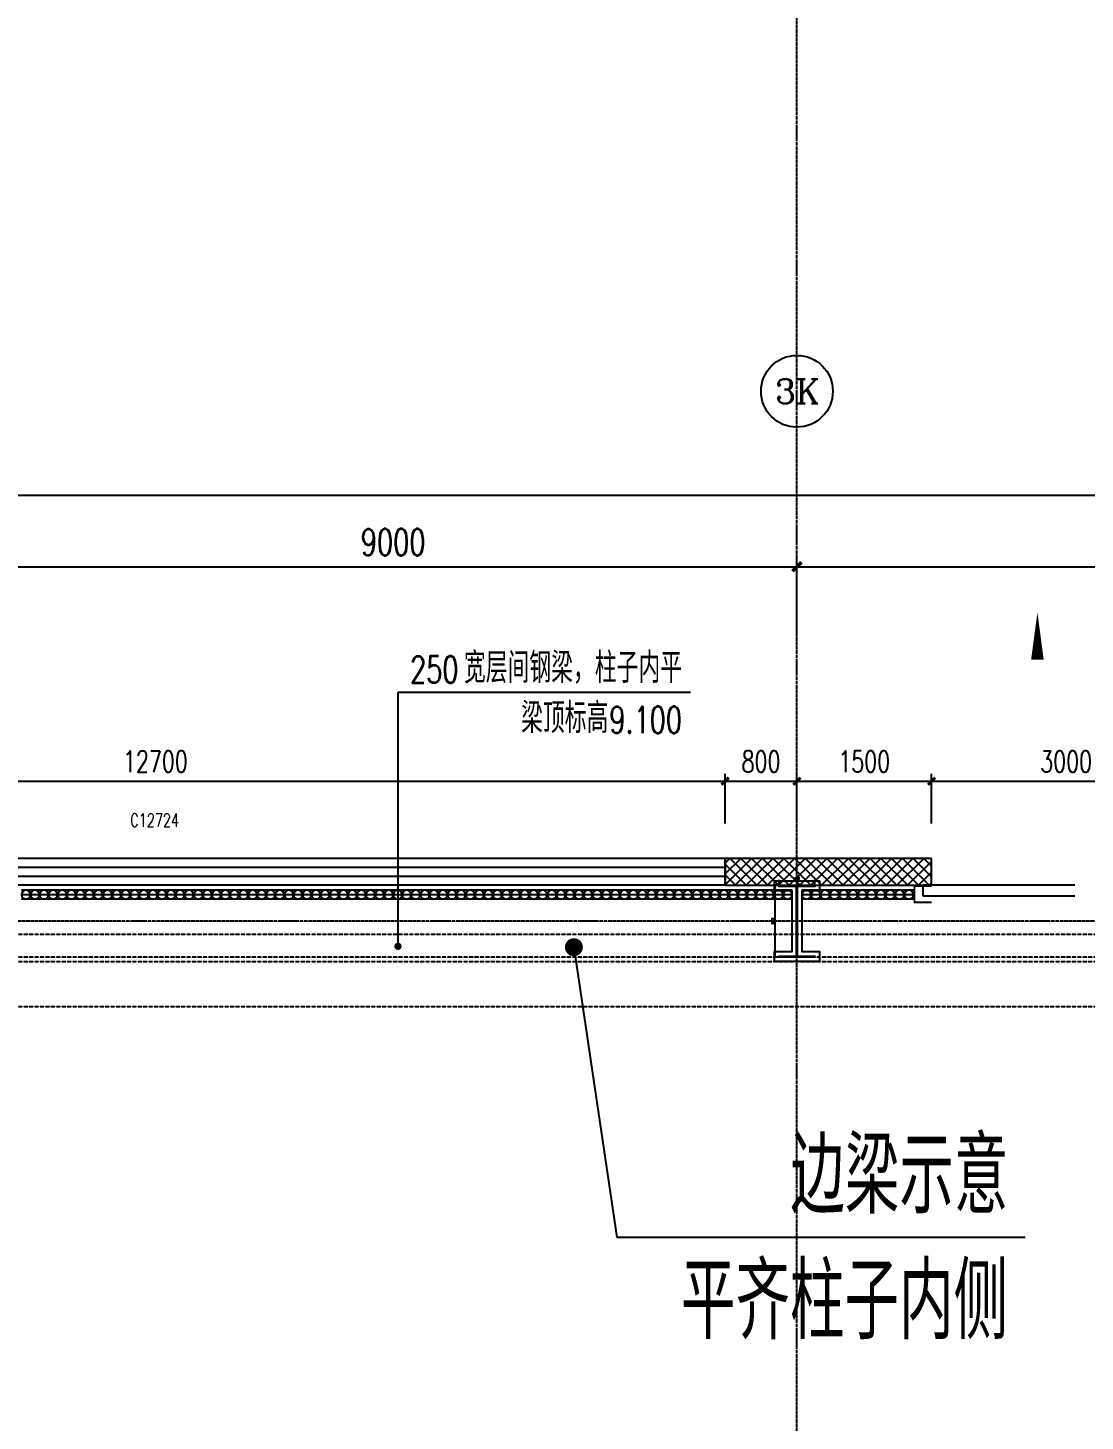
# Model space of a CAD drawing. Extents: x -954573 to 446329, y 489853 to 1226784.
# Drawn here: x -218425 to -206642, y 615150 to 630673 of the extents above; entities that cross this region are included whole.
import ezdxf
from ezdxf.enums import TextEntityAlignment as Align

# ---------------------------------------------------------------- set-up
doc = ezdxf.new("R2010")
doc.units = 0
doc.header["$LTSCALE"] = 10
doc.header["$MEASUREMENT"] = 0
for name, pattern in [('10平面$0$10平面$0$DASH', [0.35, 0.25, -0.1]), ('10平面$0$DOTE', [2.42, 2, -0.2, 0.02, -0.2]), ('10平面$1$DASH', [0.35, 0.25, -0.1])]:
    doc.linetypes.add(name, pattern=pattern)
doc.layers.get('Defpoints').update_dxf_attribs({"color": 210})
for name, color, linetype in [('10平面$0$10平面$0$WINDOW', 8, 'Continuous'), ('10平面$0$A-AXIS-D', 8, 'Continuous'), ('10平面$0$A-AXIS-DOTE', 8, '10平面$0$DOTE'), ('10平面$0$A-AXIS-DP', 8, 'Continuous'), ('10平面$0$A-AXIS-SYMB', 8, 'Continuous'), ('10平面$0$A-HATCH-2', 8, 'Continuous'), ('10平面$0$A-HRAIL', 8, 'Continuous'), ('10平面$0$A-SFCE', 8, 'Continuous'), ('10平面$0$A-WINDOW', 8, 'Continuous'), ('10平面$0$AS-COLN', 8, 'Continuous'), ('10平面$0$AS-WALL', 8, 'Continuous'), ('10平面$0$DIM_SYMB', 8, 'Continuous'), ('10平面$0$PUB_HATCH', 8, 'Continuous'), ('10平面$0$PUB_TEXT', 8, 'Continuous'), ('10平面$0$建-窗', 8, 'Continuous'), ('10平面$0$建-门窗编号', 8, 'Continuous'), ('A-LIN-V', 9, 'Continuous')]:
    doc.layers.add(name, color=color, linetype=linetype)
doc.styles.add('10平面$0$_TCH_AXIS', font='COMPLEX', dxfattribs={"bigfont": 'GBCBIG'})
doc.styles.add('10平面$0$_TCH_DIM', font='SIMPLEX', dxfattribs={"bigfont": 'GBCBIG'})
doc.styles.add('10平面$0$_TCH_DIM_T3', font='SIMPLEX', dxfattribs={"width": 0.705882, "bigfont": 'GBCBIG'})
doc.styles.add('10平面$0$A-WIN-LABEL', font='SIMPLEX', dxfattribs={"bigfont": 'GBCBIG'})
doc.dimstyles.new('10平面$0$_TCH_ARCH&&10', dxfattribs={"dimtxt": 29.75, "dimasz": 10, "dimexe": 10, "dimexo": 10, "dimgap": 12.625, "dimtad": 1, "dimdec": 0, "dimzin": 0, "dimdsep": 46, "dimtxsty": '10平面$0$_TCH_DIM_T3', "dimblk": '10平面$0$_ArchTick', "dimcen": 0.09, "dimclrt": 7, "dimazin": 2, "dimtfac": 1, "dimtdec": 0, "dimtix": 1, "dimtmove": 2, "dimatfit": 3, "dimfxl": 0, "dimtolj": 1, "dimtzin": 0, "dimarcsym": 0})
doc.dimstyles.new('10平面$0$_TCH_ARCH&&100', dxfattribs={"dimtxt": 297.5, "dimasz": 100, "dimexe": 100, "dimexo": 100, "dimgap": 126.25, "dimtad": 1, "dimdec": 0, "dimzin": 0, "dimdsep": 46, "dimtxsty": '10平面$0$_TCH_DIM_T3', "dimblk": '10平面$0$_ArchTick', "dimcen": 0.09, "dimclrt": 7, "dimazin": 2, "dimtfac": 1, "dimtdec": 0, "dimtix": 1, "dimtmove": 2, "dimatfit": 3, "dimfxl": 0, "dimtolj": 1, "dimtzin": 0, "dimarcsym": 0})
doc.dimstyles.new('10平面$0$_TCH_ARCH&&80', dxfattribs={"dimtxt": 238, "dimasz": 80, "dimexe": 80, "dimexo": 80, "dimgap": 101, "dimtad": 1, "dimdec": 0, "dimzin": 0, "dimdsep": 46, "dimtxsty": '10平面$0$_TCH_DIM_T3', "dimblk": '10平面$0$_ArchTick', "dimcen": 0.09, "dimclrt": 7, "dimazin": 2, "dimtfac": 1, "dimtdec": 0, "dimtix": 1, "dimtmove": 2, "dimatfit": 3, "dimfxl": 0, "dimtolj": 1, "dimtzin": 0, "dimarcsym": 0})

# ---------------------------------------------------------------- blocks, each defined once
blk = doc.blocks.new('10平面$0$_ArchTick')
at = {"color": 0, "linetype": 'ByBlock', "const_width": 0.4}
blk.add_lwpolyline([(-0.5, -0.5), (0.5, 0.5)], dxfattribs=at)
blk = doc.blocks.new('*D3100')
at = {"layer": '10平面$0$A-AXIS-D', "color": 0, "lineweight": -2}
for p, q in [((1882, -180910), (1882, -180052)), ((10882, -180910), (10882, -180052)), ((1882, -180152), (10882, -180152))]:
    blk.add_line(p, q, dxfattribs=at)
at = {"layer": 'Defpoints', "color": 0}
for p in [(10882, -180152), (1882, -181010), (10882, -181010)]:
    blk.add_point(p, dxfattribs=at)
at = {"layer": '10平面$0$A-AXIS-D', "color": 0, "lineweight": -2, "xscale": 100, "yscale": 100, "zscale": 100, "rotation": 180}
blk.add_blockref('10平面$0$_ArchTick', (1882, -180152), dxfattribs=at)
at = {"layer": '10平面$0$A-AXIS-D', "color": 0, "lineweight": -2, "xscale": 100, "yscale": 100, "zscale": 100}
blk.add_blockref('10平面$0$_ArchTick', (10882, -180152), dxfattribs=at)
at = {"layer": '10平面$0$A-AXIS-D', "color": 7, "insert": (6382, -179877), "char_height": 297.5, "attachment_point": 5, "style": '10平面$0$_TCH_DIM_T3'}
blk.add_mtext('\\A1;9000', dxfattribs=at)
blk = doc.blocks.new('*D3101')
at = {"layer": '10平面$0$A-AXIS-D', "color": 0, "lineweight": -2}
for p, q in [((10882, -180910), (10882, -180052)), ((19882, -180910), (19882, -180052)), ((10882, -180152), (19882, -180152))]:
    blk.add_line(p, q, dxfattribs=at)
at = {"layer": 'Defpoints', "color": 0}
for p in [(19882, -180152), (10882, -181010), (19882, -181010)]:
    blk.add_point(p, dxfattribs=at)
at = {"layer": '10平面$0$A-AXIS-D', "color": 0, "lineweight": -2, "xscale": 100, "yscale": 100, "zscale": 100, "rotation": 180}
blk.add_blockref('10平面$0$_ArchTick', (10882, -180152), dxfattribs=at)
at = {"layer": '10平面$0$A-AXIS-D', "color": 0, "lineweight": -2, "xscale": 100, "yscale": 100, "zscale": 100}
blk.add_blockref('10平面$0$_ArchTick', (19882, -180152), dxfattribs=at)
at = {"layer": '10平面$0$A-AXIS-D', "color": 7, "insert": (15382, -179877), "char_height": 297.5, "attachment_point": 5, "style": '10平面$0$_TCH_DIM_T3'}
blk.add_mtext('\\A1;9000', dxfattribs=at)
blk = doc.blocks.new('*D3111')
at = {"layer": '10平面$0$A-AXIS-D', "color": 0, "lineweight": -2}
for p, q in [((-93018, -180810), (-93018, -179252)), ((92682, -180810), (92682, -179252)), ((-93018, -179352), (92682, -179352))]:
    blk.add_line(p, q, dxfattribs=at)
at = {"layer": 'Defpoints', "color": 0}
for p in [(92682, -179352), (-93018, -180910), (92682, -180910)]:
    blk.add_point(p, dxfattribs=at)
at = {"layer": '10平面$0$A-AXIS-D', "color": 0, "lineweight": -2, "xscale": 100, "yscale": 100, "zscale": 100, "rotation": 180}
blk.add_blockref('10平面$0$_ArchTick', (-93018, -179352), dxfattribs=at)
at = {"layer": '10平面$0$A-AXIS-D', "color": 0, "lineweight": -2, "xscale": 100, "yscale": 100, "zscale": 100}
blk.add_blockref('10平面$0$_ArchTick', (92682, -179352), dxfattribs=at)
at = {"layer": '10平面$0$A-AXIS-D', "color": 7, "insert": (-168, -179077), "char_height": 297.5, "attachment_point": 5, "style": '10平面$0$_TCH_DIM_T3'}
blk.add_mtext('\\A1;185700', dxfattribs=at)
blk = doc.blocks.new('10平面$0$3243243')
at = {"layer": '10平面$0$A-AXIS-SYMB'}
for p, q in [((-214300, 620440), (-214300, 623270)), ((-214300, 623270), (-211040, 623270))]:
    blk.add_line(p, q, dxfattribs=at)
at = {"layer": '10平面$0$A-AXIS-SYMB', "const_width": 40}
blk.add_lwpolyline([(-214300, 620420, 1), (-214300, 620460, 1)], format="xyb", close=True, dxfattribs=at)
at = {"layer": '10平面$0$A-SFCE', "linetype": '10平面$1$DASH'}
for p, q in [((-201004.2, 620570), (-218704.2, 620570)), ((-201004.2, 620320), (-218704.2, 620320))]:
    blk.add_line(p, q, dxfattribs=at)
at = {"layer": '10平面$0$PUB_TEXT', "style": '10平面$0$_TCH_DIM'}
for s, p in [('宽层间钢梁，柱子内平', (-213565.2, 623375)), ('梁顶标高', (-212928, 622815))]:
    blk.add_text(s, height=337.59, dxfattribs=at).set_placement(p)
at = {"layer": '10平面$0$PUB_TEXT', "style": '10平面$0$_TCH_DIM', "width": 0.705882}
for s, p in [('250', (-214165.2, 623375)), ('9.100', (-211945, 622815))]:
    blk.add_text(s, height=297.5, dxfattribs=at).set_placement(p)
blk = doc.blocks.new('10平面$0$4324324')
at = {"layer": '10平面$0$A-HATCH-2', "linetype": '10平面$1$DASH'}
for p, q in [((-294754.2, 620270), (-135554.2, 620270)), ((-294754.2, 619770), (-135554.2, 619770))]:
    blk.add_line(p, q, dxfattribs=at)
blk = doc.blocks.new('*D3408')
at = {"layer": '10平面$0$A-AXIS-DP', "color": 0, "lineweight": -2}
for p, q in [((-165054, 621030), (-165054, 621079)), ((-164654, 621030), (-164654, 621079)), ((-165054, 621069), (-164654, 621069))]:
    blk.add_line(p, q, dxfattribs=at)
at = {"layer": 'Defpoints', "color": 0}
for p in [(-165054, 621020), (-164654, 621069), (-164654, 621020)]:
    blk.add_point(p, dxfattribs=at)
at = {"layer": '10平面$0$A-AXIS-DP', "color": 0, "lineweight": -2, "xscale": 10, "yscale": 10, "zscale": 10, "rotation": 180}
blk.add_blockref('10平面$0$_ArchTick', (-165054, 621069), dxfattribs=at)
at = {"layer": '10平面$0$A-AXIS-DP', "color": 0, "lineweight": -2, "xscale": 10, "yscale": 10, "zscale": 10}
blk.add_blockref('10平面$0$_ArchTick', (-164654, 621069), dxfattribs=at)
at = {"layer": '10平面$0$A-AXIS-DP', "color": 7, "insert": (-164854, 621096), "char_height": 29.8, "attachment_point": 5, "style": '10平面$0$_TCH_DIM_T3'}
blk.add_mtext('\\A1;400', dxfattribs=at)
blk = doc.blocks.new('*D3409')
at = {"layer": '10平面$0$A-AXIS-DP', "color": 0, "lineweight": -2}
for p, q in [((-165064, 621020), (-165105, 621020)), ((-165095, 620220), (-165095, 621020)), ((-165064, 620220), (-165105, 620220))]:
    blk.add_line(p, q, dxfattribs=at)
at = {"layer": 'Defpoints', "color": 0}
for p in [(-165095, 621020), (-165054, 621020), (-165054, 620220)]:
    blk.add_point(p, dxfattribs=at)
at = {"layer": '10平面$0$A-AXIS-DP', "color": 0, "lineweight": -2, "xscale": 10, "yscale": 10, "zscale": 10}
for p, rotation in [((-165095, 621020), 90), ((-165095, 620220), 270)]:
    blk.add_blockref('10平面$0$_ArchTick', p, dxfattribs=dict(at, rotation=rotation))
at = {"layer": '10平面$0$A-AXIS-DP', "color": 7, "insert": (-165123, 620620), "char_height": 29.8, "attachment_point": 5, "rotation": 90, "style": '10平面$0$_TCH_DIM_T3'}
blk.add_mtext('\\A1;800', dxfattribs=at)
blk = doc.blocks.new('10平面$0$3333')
at = {"layer": '10平面$0$A-SFCE', "const_width": 20}
blk.add_lwpolyline([(-227064, 766320), (-227064, 766510), (-227244, 766510), (-227244, 766320)], dxfattribs=at)
blk = doc.blocks.new('10平面$0$99平面图例外参$0$$LinePat$圆环')
for points in [[(0, 150), (300, 150)], [(0, 0), (300, 0)], [(0, -150), (300, -150)]]:
    blk.add_lwpolyline(points)
at = {"color": 0}
blk.add_circle((150, 0), 150, dxfattribs=at)
blk = doc.blocks.new('10平面$0$34242343243')
at = {"layer": '10平面$0$A-HRAIL', "yscale": 0.3333333333333333, "zscale": 0.3333333333333333}
for p, xscale, rotation in [((-218396, 621014), -0.3368181818181818, 359.9999999997967), ((-218295, 621014), -0.3368181818181818, 359.9999999997967), ((-218194, 621014), -0.3368181818181818, 359.9999999997967), ((-218093, 621014), -0.3368181818181818, 359.9999999997967), ((-217992, 621014), -0.3368181818181818, 359.9999999997967), ((-217891, 621014), -0.3368181818181818, 359.9999999997967), ((-217790, 621014), -0.3368181818181818, 359.9999999997967), ((-217689, 621014), -0.3368181818181818, 359.9999999997967), ((-217588, 621014), -0.3368181818181818, 359.9999999997967), ((-217487, 621014), -0.3368181818181818, 359.9999999997967), ((-217386, 621014), -0.3368181818181818, 359.9999999997967), ((-217285, 621014), -0.3368181818181818, 359.9999999997967), ((-217183, 621014), -0.3368181818181818, 359.9999999997967), ((-217082, 621014), -0.3368181818181818, 359.9999999997967), ((-216981, 621014), -0.3368181818181818, 359.9999999997967), ((-216880, 621014), -0.3368181818181818, 359.9999999997967), ((-216779, 621014), -0.3368181818181818, 359.9999999997967), ((-216678, 621014), -0.3368181818181818, 359.9999999997967), ((-216577, 621014), -0.3368181818181818, 359.9999999997967), ((-216476, 621014), -0.3368181818181818, 359.9999999997967), ((-216375, 621014), -0.3368181818181818, 359.9999999997967), ((-216274, 621014), -0.3368181818181818, 359.9999999997967), ((-216173, 621014), -0.3368181818181818, 359.9999999997967), ((-216072, 621014), -0.3368181818181818, 359.9999999997967), ((-215971, 621014), -0.3368181818181818, 359.9999999997967), ((-215870, 621014), -0.3368181818181818, 359.9999999997967), ((-215769, 621014), -0.3368181818181818, 359.9999999997967), ((-215668, 621014), -0.3368181818181818, 359.9999999997967), ((-215567, 621014), -0.3368181818181818, 359.9999999997967), ((-215466, 621014), -0.3368181818181818, 359.9999999997967), ((-215365, 621014), -0.3368181818181818, 359.9999999997967), ((-215264, 621014), -0.3368181818181818, 359.9999999997967), ((-215163, 621014), -0.3368181818181818, 359.9999999997967), ((-215062, 621014), -0.3368181818181818, 359.9999999997967), ((-214960, 621014), -0.3368181818181818, 359.9999999997967), ((-214859, 621014), -0.3368181818181818, 359.9999999997967), ((-214758, 621014), -0.3368181818181818, 359.9999999997967), ((-214657, 621014), -0.3368181818181818, 359.9999999997967), ((-214556, 621014), -0.3368181818181818, 359.9999999997967), ((-214455, 621014), -0.3368181818181818, 359.9999999997967), ((-214354, 621014), -0.3368181818181818, 359.9999999997967), ((-214253, 621014), -0.3368181818181818, 359.9999999997967), ((-214152, 621014), -0.3368181818181818, 359.9999999997967), ((-214051, 621014), -0.3368181818181818, 359.9999999997967), ((-213950, 621014), -0.3368181818181818, 359.9999999997967), ((-213849, 621014), -0.3368181818181818, 359.9999999997967), ((-213748, 621014), -0.3368181818181818, 359.9999999997967), ((-213647, 621014), -0.3368181818181818, 359.9999999997967), ((-213546, 621014), -0.3368181818181818, 359.9999999997967), ((-213445, 621014), -0.3368181818181818, 359.9999999997967), ((-213344, 621014), -0.3368181818181818, 359.9999999997967), ((-213243, 621014), -0.3368181818181818, 359.9999999997967), ((-213142, 621014), -0.3368181818181818, 359.9999999997967), ((-213041, 621014), -0.3368181818181818, 359.9999999997967), ((-212940, 621014), -0.3368181818181818, 359.9999999997967), ((-212839, 621014), -0.3368181818181818, 359.9999999997967), ((-212737, 621014), -0.3368181818181818, 359.9999999997967), ((-212636, 621014), -0.3368181818181818, 359.9999999997967), ((-212535, 621014), -0.3368181818181818, 359.9999999997967), ((-212434, 621014), -0.3368181818181818, 359.9999999997967), ((-212333, 621014), -0.3368181818181818, 359.9999999997967), ((-212232, 621014), -0.3368181818181818, 359.9999999997967), ((-212131, 621014), -0.3368181818181818, 359.9999999997967), ((-212030, 621014), -0.3368181818181818, 359.9999999997967), ((-211929, 621014), -0.3368181818181818, 359.9999999997967), ((-211828, 621014), -0.3368181818181818, 359.9999999997967), ((-211727, 621014), -0.3368181818181818, 359.9999999997967), ((-211626, 621014), -0.3368181818181818, 359.9999999997967), ((-211525, 621014), -0.3368181818181818, 359.9999999997967), ((-211424, 621014), -0.3368181818181818, 359.9999999997967), ((-211323, 621014), -0.3368181818181818, 359.9999999997967), ((-211222, 621014), -0.3368181818181818, 359.9999999997967), ((-211121, 621014), -0.3368181818181818, 359.9999999997967), ((-211020, 621014), -0.3368181818181818, 359.9999999997967), ((-210919, 621014), -0.3368181818181818, 359.9999999997967), ((-210818, 621014), -0.3368181818181818, 359.9999999997967), ((-210717, 621014), -0.3368181818181818, 359.9999999997967), ((-210616, 621014), -0.3368181818181818, 359.9999999997967), ((-210514, 621014), -0.3368181818181818, 359.9999999997967), ((-210413, 621014), -0.3368181818181818, 359.9999999997967), ((-210312, 621014), -0.3368181818181818, 359.9999999997967), ((-210211, 621014), -0.3368181818181818, 359.9999999997967), ((-210110, 621014), -0.3368181818181818, 359.9999999997967), ((-210009, 621014), -0.3368181818181818, 359.9999999997967), ((-209908, 621014), -0.3368181818181818, 359.9999999997967), ((-209696, 621014), -0.3461108940497231, 359.9999999997966), ((-209593, 621014), -0.3461108940497231, 359.9999999997966), ((-209489, 621014), -0.3461108940497231, 359.9999999997966), ((-209385, 621014), -0.3461108940497231, 359.9999999997966), ((-209281, 621014), -0.3461108940497231, 359.9999999997966), ((-209177, 621014), -0.3461108940497231, 359.9999999997966), ((-209073, 621014), -0.3461108940497231, 359.9999999997966), ((-208970, 621014), -0.3461108940497231, 359.9999999997966), ((-208866, 621014), -0.3461108940497231, 359.9999999997966), ((-208762, 621014), -0.3461108940497231, 359.9999999997966), ((-208658, 621014), -0.3461108940497231, 359.9999999997966), ((-208554, 621014), -0.3461108940497231, 359.9999999997966)]:
    blk.add_blockref('10平面$0$99平面图例外参$0$$LinePat$圆环', p, dxfattribs=dict(at, xscale=xscale, rotation=rotation))
at = {"layer": '10平面$0$A-SFCE', "rotation": 90}
blk.add_blockref('10平面$0$3333', (557967, 848174), dxfattribs=at)
blk = doc.blocks.new('*D4061')
at = {"layer": '10平面$0$A-AXIS-DP', "color": 0, "lineweight": -2}
for p, q in [((-223354, 621810), (-223354, 622360)), ((-210654, 621810), (-210654, 622360)), ((-223354, 622280), (-210654, 622280))]:
    blk.add_line(p, q, dxfattribs=at)
at = {"layer": 'Defpoints', "color": 0}
for p in [(-210654, 622280), (-223354, 621730), (-210654, 621730)]:
    blk.add_point(p, dxfattribs=at)
at = {"layer": '10平面$0$A-AXIS-DP', "color": 0, "lineweight": -2, "xscale": 80, "yscale": 80, "zscale": 80, "rotation": 180}
blk.add_blockref('10平面$0$_ArchTick', (-223354, 622280), dxfattribs=at)
at = {"layer": '10平面$0$A-AXIS-DP', "color": 0, "lineweight": -2, "xscale": 80, "yscale": 80, "zscale": 80}
blk.add_blockref('10平面$0$_ArchTick', (-210654, 622280), dxfattribs=at)
at = {"layer": '10平面$0$A-AXIS-DP', "color": 7, "insert": (-217004, 622500), "char_height": 238, "attachment_point": 5, "style": '10平面$0$_TCH_DIM_T3'}
blk.add_mtext('\\A1;12700', dxfattribs=at)
blk = doc.blocks.new('*D4062')
at = {"layer": '10平面$0$A-AXIS-DP', "color": 0, "lineweight": -2}
for p, q in [((-210654, 621810), (-210654, 622360)), ((-209854, 621810), (-209854, 622360)), ((-210654, 622280), (-209854, 622280))]:
    blk.add_line(p, q, dxfattribs=at)
at = {"layer": 'Defpoints', "color": 0}
for p in [(-209854, 622280), (-210654, 621730), (-209854, 621730)]:
    blk.add_point(p, dxfattribs=at)
at = {"layer": '10平面$0$A-AXIS-DP', "color": 0, "lineweight": -2, "xscale": 80, "yscale": 80, "zscale": 80, "rotation": 180}
blk.add_blockref('10平面$0$_ArchTick', (-210654, 622280), dxfattribs=at)
at = {"layer": '10平面$0$A-AXIS-DP', "color": 0, "lineweight": -2, "xscale": 80, "yscale": 80, "zscale": 80}
blk.add_blockref('10平面$0$_ArchTick', (-209854, 622280), dxfattribs=at)
at = {"layer": '10平面$0$A-AXIS-DP', "color": 7, "insert": (-210254, 622500), "char_height": 238, "attachment_point": 5, "style": '10平面$0$_TCH_DIM_T3'}
blk.add_mtext('\\A1;800', dxfattribs=at)
blk = doc.blocks.new('*D4063')
at = {"layer": '10平面$0$A-AXIS-DP', "color": 0, "lineweight": -2}
for p, q in [((-209854, 621810), (-209854, 622360)), ((-208354, 621810), (-208354, 622360)), ((-209854, 622280), (-208354, 622280))]:
    blk.add_line(p, q, dxfattribs=at)
at = {"layer": 'Defpoints', "color": 0}
for p in [(-208354, 622280), (-209854, 621730), (-208354, 621730)]:
    blk.add_point(p, dxfattribs=at)
at = {"layer": '10平面$0$A-AXIS-DP', "color": 0, "lineweight": -2, "xscale": 80, "yscale": 80, "zscale": 80, "rotation": 180}
blk.add_blockref('10平面$0$_ArchTick', (-209854, 622280), dxfattribs=at)
at = {"layer": '10平面$0$A-AXIS-DP', "color": 0, "lineweight": -2, "xscale": 80, "yscale": 80, "zscale": 80}
blk.add_blockref('10平面$0$_ArchTick', (-208354, 622280), dxfattribs=at)
at = {"layer": '10平面$0$A-AXIS-DP', "color": 7, "insert": (-209104, 622500), "char_height": 238, "attachment_point": 5, "style": '10平面$0$_TCH_DIM_T3'}
blk.add_mtext('\\A1;1500', dxfattribs=at)
blk = doc.blocks.new('*D4064')
at = {"layer": '10平面$0$A-AXIS-DP', "color": 0, "lineweight": -2}
for p, q in [((-208354, 621810), (-208354, 622360)), ((-205354, 621810), (-205354, 622360)), ((-208354, 622280), (-205354, 622280))]:
    blk.add_line(p, q, dxfattribs=at)
at = {"layer": 'Defpoints', "color": 0}
for p in [(-205354, 622280), (-208354, 621730), (-205354, 621730)]:
    blk.add_point(p, dxfattribs=at)
at = {"layer": '10平面$0$A-AXIS-DP', "color": 0, "lineweight": -2, "xscale": 80, "yscale": 80, "zscale": 80, "rotation": 180}
blk.add_blockref('10平面$0$_ArchTick', (-208354, 622280), dxfattribs=at)
at = {"layer": '10平面$0$A-AXIS-DP', "color": 0, "lineweight": -2, "xscale": 80, "yscale": 80, "zscale": 80}
blk.add_blockref('10平面$0$_ArchTick', (-205354, 622280), dxfattribs=at)
at = {"layer": '10平面$0$A-AXIS-DP', "color": 7, "insert": (-206854, 622500), "char_height": 238, "attachment_point": 5, "style": '10平面$0$_TCH_DIM_T3'}
blk.add_mtext('\\A1;3000', dxfattribs=at)
blk = doc.blocks.new('10平面$0$10平面$0$$DorLib2D$00000126')
at = {"color": 0, "linetype": 'Continuous'}
for p, q in [((-0.532, 0.5), (-0.532, 0.9)), ((0.532, 0.9), (0.532, 0.5))]:
    blk.add_line(p, q, dxfattribs=at)
at = {"color": 0, "linetype": '10平面$0$10平面$0$DASH'}
for p, q in [((-0.532, 0.9), (0.532, 0.9)), ((-0.532, 0.5), (0.532, 0.5))]:
    blk.add_line(p, q, dxfattribs=at)
blk = doc.blocks.new('10平面$0$WINDOW2DLIB$DYNSTYLE$00000005')
at = {"color": 0}
for points in [[(-0.5, 0.5), (-0.5, -0.5)], [(-0.5, 0.5), (0.5, 0.5)], [(0.5, -0.5), (0.5, 0.5)], [(0.5, 0.1667), (-0.5, 0.1667)], [(0.5, -0.1667), (-0.5, -0.1667)], [(-0.5, -0.5), (0.5, -0.5)]]:
    blk.add_lwpolyline(points, dxfattribs=at)
blk = doc.blocks.new('10平面$0$dote')
at = {"layer": '10平面$0$A-AXIS-D'}
blk.add_circle((10882.2, -178196), 400, dxfattribs=at)
at = {"layer": '10平面$0$A-AXIS-DOTE', "ltscale": 2}
for p, q in [((10882.2, -264080), (10882.2, -167560.7)), ((98696.4, -184100), (-97273.6, -184100))]:
    blk.add_line(p, q, dxfattribs=at)
at = {"layer": '10平面$0$PUB_TEXT', "style": '10平面$0$_TCH_AXIS'}
blk.add_text('3K', height=270.86, dxfattribs=at).set_placement((10637.1, -178331.5), (11127.3, -178331.5), align=Align.FIT)
at = {"layer": '10平面$0$A-AXIS-D'}
for base, p1, p2, picture, middle in [((92682.2, -179352.2), (-93017.8, -180910.2), (92682.2, -180910.2), '*D3111', (-167.8, -179077.2)), ((10882.2, -180152.2), (1882.2, -181010.2), (10882.2, -181010.2), '*D3100', (6382.2, -179877.2)), ((19882.2, -180152.2), (10882.2, -181010.2), (19882.2, -181010.2), '*D3101', (15382.2, -179877.2))]:
    dim = blk.add_linear_dim(base=base, p1=p1, p2=p2, angle=0, dimstyle='10平面$0$_TCH_ARCH&&100', override={"dimgap": 0}, dxfattribs=at)
    dim.commit()
    dim.dimension.update_dxf_attribs({"geometry": picture, "text_midpoint": middle, "dimtype": 129})
blk = doc.blocks.new('10平面$0$w42343243')
at = {"layer": '10平面$0$A-HATCH-2'}
blk.add_lwpolyline([(-165104.2, 621070), (-164604.2, 621070), (-164604.2, 620958), (-164800.2, 620958), (-164800.2, 620282), (-164604.2, 620282), (-164604.2, 620170), (-165104.2, 620170), (-165104.2, 620282), (-164908.2, 620282), (-164908.2, 620958), (-165104.2, 620958)], close=True, dxfattribs=at)
at = {"layer": '10平面$0$AS-COLN', "color": 3}
blk.add_lwpolyline([(-165054.2, 621020), (-164654.2, 621020), (-164654.2, 621008), (-164850.2, 621008), (-164850.2, 620232), (-164654.2, 620232), (-164654.2, 620220), (-165054.2, 620220), (-165054.2, 620232), (-164858.2, 620232), (-164858.2, 621008), (-165054.2, 621008)], close=True, dxfattribs=at)
at = {"layer": '10平面$0$A-AXIS-DP'}
for p1, p2, distance, picture, middle in [((-165054.2, 621020), (-164654.2, 621020), 48.8, '*D3408', (-164854.2, 621096.2)), ((-165054.2, 620220), (-165054.2, 621020), 41.2, '*D3409', (-165122.9, 620620))]:
    dim = blk.add_aligned_dim(p1=p1, p2=p2, distance=distance, dimstyle='10平面$0$_TCH_ARCH&&10', dxfattribs=at)
    dim.commit()
    dim.dimension.update_dxf_attribs({"geometry": picture, "text_midpoint": middle})
blk = doc.blocks.new('10平面$0$42343')
at = {"layer": '10平面$0$A-WINDOW'}
blk.add_blockref('10平面$0$w42343243', (-45000, 100), dxfattribs=at)
blk = doc.blocks.new('10平面')
at = {"layer": '10平面$0$PUB_HATCH'}
h = blk.add_hatch(dxfattribs=at)
h.set_pattern_fill('多孔材料', color=256, scale=30, style=0)
h.set_pattern_definition([(45, (60, 0), (-60.000061, 60.000061), []), (135, (60, 0), (-60.000061, -60.000061), [])])
h.paths.add_polyline_path([(-208354.2, 621419.9), (-210654.2, 621419.9), (-210654.2, 621119.9), (-208354.2, 621119.9)])
at = {"layer": '10平面$0$A-AXIS-SYMB'}
blk.add_lwpolyline([(-207174.2, 622700, 0, 0, 0), (-207174.2, 624160, 0, 140, 0), (-207174.2, 623635, 0, 0, 0)], format="xyseb", dxfattribs=at)
at = {"layer": '10平面$0$AS-WALL'}
for p, q in [((-208354.2, 621419.9), (-210654.2, 621419.9)), ((-210654.2, 621419.9), (-210654.2, 621119.9)), ((-208354.2, 621119.9), (-208354.2, 621419.9)), ((-210654.2, 621119.9), (-208354.2, 621119.9))]:
    blk.add_line(p, q, dxfattribs=at)
at = {"layer": '10平面$0$DIM_SYMB'}
for p, q in [((-212340, 620430), (-211860, 617200)), ((-211860, 617200), (-207310, 617200))]:
    blk.add_line(p, q, dxfattribs=at)
at = {"layer": '10平面$0$DIM_SYMB', "const_width": 100}
blk.add_lwpolyline([(-212347.3, 620479.5, 1), (-212332.7, 620380.5, 1)], format="xyb", close=True, dxfattribs=at)
at = {"layer": '10平面$0$10平面$0$WINDOW', "xscale": 6000, "yscale": 300, "zscale": 300, "rotation": 180}
blk.add_blockref('10平面$0$10平面$0$$DorLib2D$00000126', (-205254.2, 621269.9), dxfattribs=at)
at = {"layer": '10平面$0$A-AXIS-DP'}
blk.add_blockref('10平面$0$3243243', (0, 0), dxfattribs=at)
at = {"layer": '10平面$0$A-WINDOW'}
for name in ['10平面$0$42343', '10平面$0$4324324']:
    blk.add_blockref(name, (0, 0), dxfattribs=at)
at = {"layer": '10平面$0$AS-WALL'}
blk.add_blockref('10平面$0$dote', (-220736.4, 804820), dxfattribs=at)
at = {"layer": '10平面$0$DIM_SYMB'}
blk.add_blockref('10平面$0$34242343243', (0, 0), dxfattribs=at)
at = {"layer": '10平面$0$建-窗'}
ref = blk.add_blockref('10平面$0$WINDOW2DLIB$DYNSTYLE$00000005', (-217004.2, 621269.9), dxfattribs=dict(at, xscale=-12700, yscale=-300, zscale=300, rotation=359.999999999664))
ref.add_attrib('A', 'C12724', (-217284.2, 621770.6), dxfattribs={"layer": '10平面$0$建-门窗编号', "height": 148.75, "style": '10平面$0$A-WIN-LABEL', "width": 0.705882})
at = {"layer": '10平面$0$PUB_TEXT', "style": '10平面$0$_TCH_DIM'}
for s, p in [('边梁示意', (-209927.6, 617462.5)), ('平齐柱子内侧', (-211147, 616062.5))]:
    blk.add_text(s, height=843.97, dxfattribs=at).set_placement(p)
at = {"layer": '10平面$0$A-AXIS-DP'}
for p1, p2, picture, middle in [((-223354.2, 621729.9), (-210654.2, 621729.9), '*D4061', (-217004.2, 622499.9)), ((-210654.2, 621729.9), (-209854.2, 621729.9), '*D4062', (-210254.2, 622499.9)), ((-209854.2, 621729.9), (-208354.2, 621729.9), '*D4063', (-209104.2, 622499.9)), ((-208354.2, 621729.9), (-205354.2, 621729.9), '*D4064', (-206854.2, 622499.9))]:
    dim = blk.add_aligned_dim(p1=p1, p2=p2, distance=550, dimstyle='10平面$0$_TCH_ARCH&&80', dxfattribs=at)
    dim.commit()
    dim.dimension.update_dxf_attribs({"geometry": picture, "text_midpoint": middle})

msp = doc.modelspace()

# ---------------------------------------------------------------- block references
at = {"layer": 'A-LIN-V'}
msp.add_blockref('10平面', (0, 0), dxfattribs=at)

doc.saveas('drawing.dxf')
